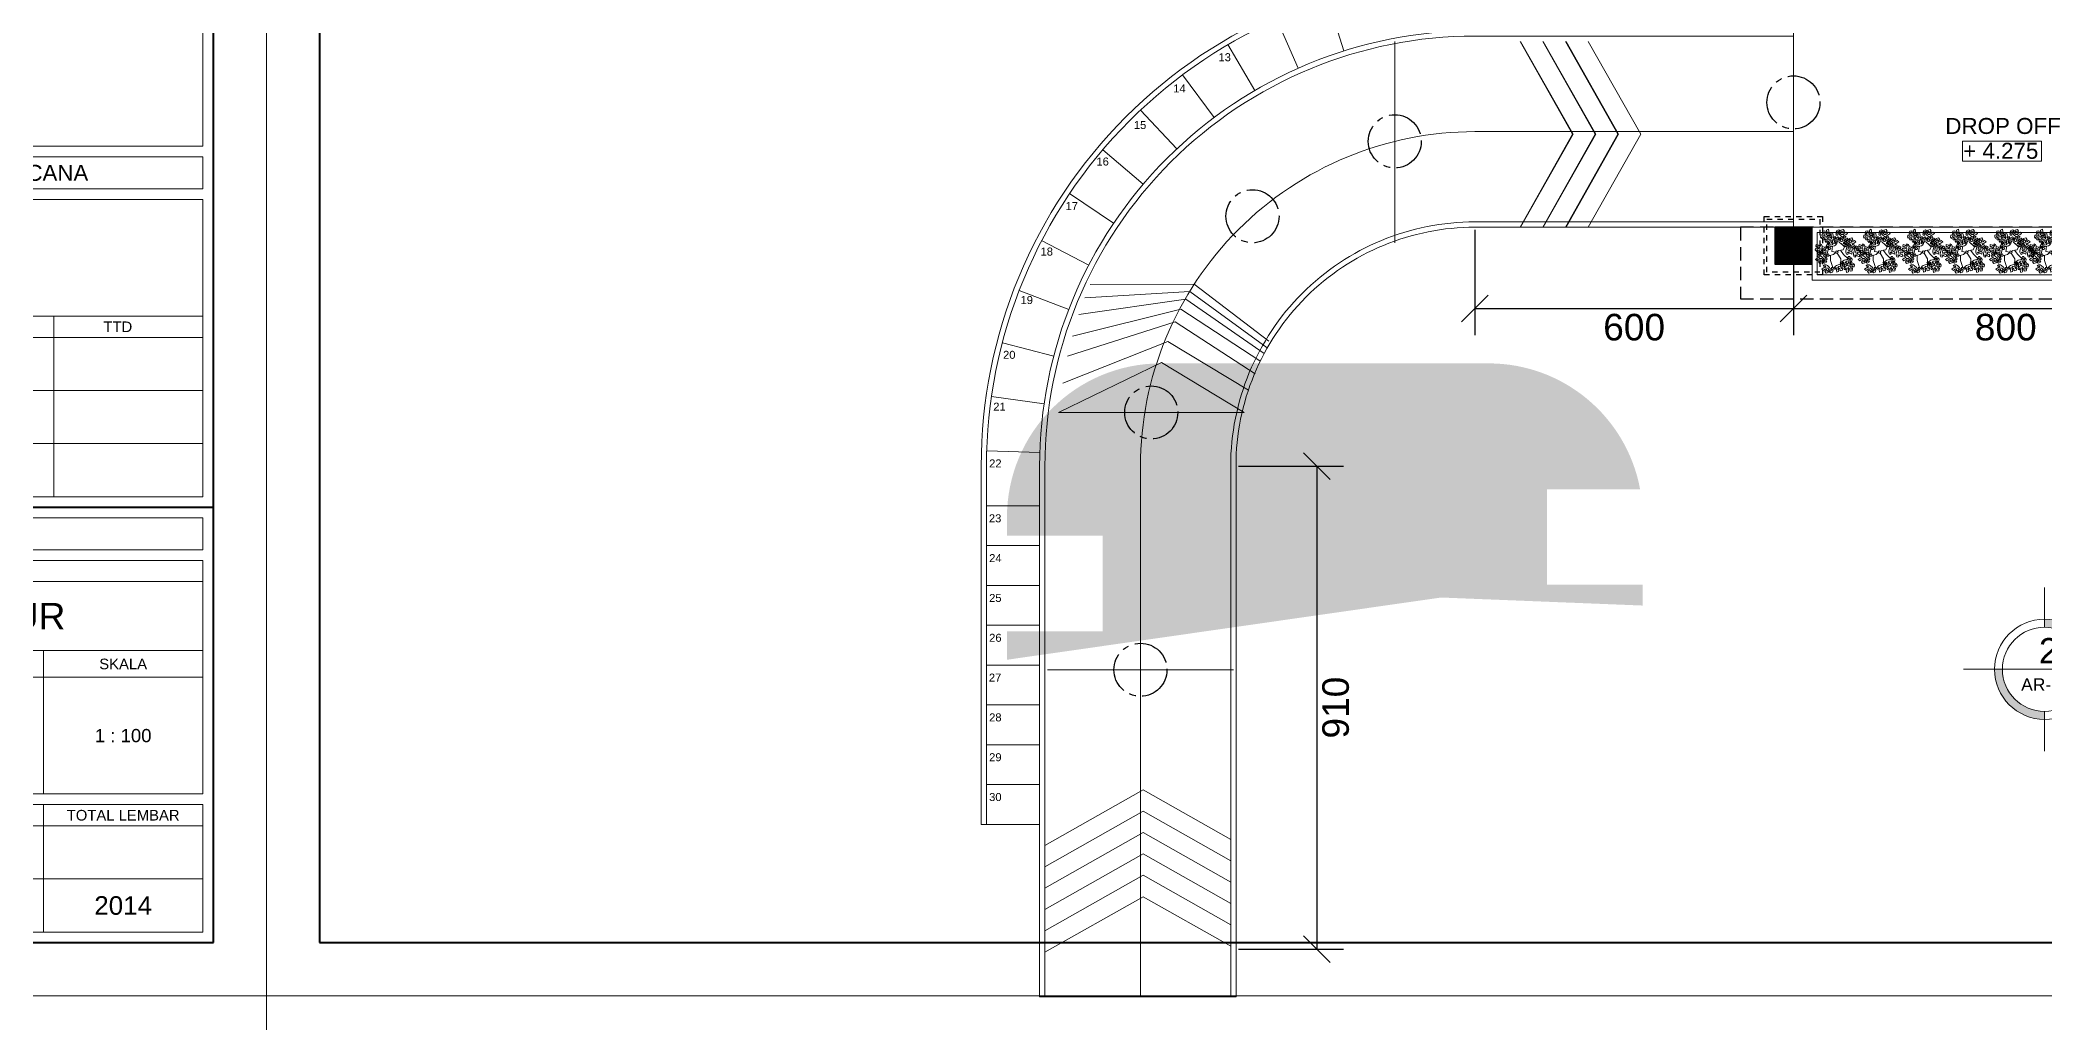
# Model space of a CAD drawing. Header units: inches. Extents: x 249 to 1192, y -18 to 440.
# Drawn here: x 328.95 to 366.72, y 169.98 to 188.49 of the extents above; entities that cross this region are included whole.
import ezdxf
from ezdxf.enums import TextEntityAlignment as Align

# ---------------------------------------------------------------- set-up
doc = ezdxf.new("R2010")
doc.units = ezdxf.units.IN
doc.header["$MEASUREMENT"] = 0
for name, pattern in [('CENTER2', [1.125, 0.75, -0.125, 0.125, -0.125]), ('DASHED2', [0.375, 0.25, -0.125]), ('HIDDEN', [0.375, 0.25, -0.125])]:
    doc.linetypes.add(name, pattern=pattern)
for name, color, linetype, lineweight in [('ARSIR BETON', 8, 'Continuous', 0), ('ARSIR WARNA', 66, 'Continuous', 0), ('DIMENSI', 85, 'Continuous', 20), ('DINDING', 6, 'Continuous', 0), ('GRS KOP', 1, 'Continuous', 40), ('KOP', 7, 'Continuous', 20), ('TEXT (KET. RUANG)', 7, 'Continuous', 5), ('VEGETASI', 60, 'Continuous', 0)]:
    doc.layers.add(name, color=color, linetype=linetype, lineweight=lineweight)
for name, color, linetype in [('AS', 15, 'CENTER2'), ('ATAP', 123, 'Continuous'), ('KOLOM', 5, 'Continuous')]:
    doc.layers.add(name, color=color, linetype=linetype)
doc.styles.add('ARIAL', font='arial.ttf')
doc.styles.get("Standard").update_dxf_attribs({"font": 'arial.ttf'})
doc.dimstyles.new('UK. GDG PERTEMUAN', dxfattribs={"dimtxt": 0.5, "dimasz": 0.5, "dimexe": 0.5, "dimexo": 0.05, "dimgap": 0.1, "dimtad": 2, "dimdec": 0, "dimlfac": 100, "dimzin": 0, "dimdsep": 46, "dimtxsty": 'Standard', "dimblk": 'OBLIQUE', "dimcen": 0.09, "dimclrd": 8, "dimclre": 256, "dimclrt": 256, "dimadec": 0, "dimazin": 0, "dimtfac": 1, "dimtdec": 0, "dimtofl": 0, "dimtmove": 0, "dimatfit": 3, "dimldrblk": 'OBLIQUE', "dimfxl": 0, "dimtolj": 1, "dimtzin": 0, "dimarcsym": 0})

# ---------------------------------------------------------------- blocks, each defined once
blk = doc.blocks.new('K1')
at = {"layer": 'ARSIR BETON'}
h = blk.add_hatch(dxfattribs=at)
h.set_pattern_fill('ANSI37', color=256, scale=0.15, style=0)
h.set_pattern_definition([(45, (258.37489, 277.120751), (-0.01325825, 0.01325825), []), (135, (258.37489, 277.120751), (-0.01325825, -0.01325825), [])])
h.paths.add_polyline_path([(259.125, 277.171), (259.125, 277.871), (258.425, 277.871), (258.425, 277.171)])
at = {"layer": 'KOLOM'}
blk.add_lwpolyline([(258.425, 277.171), (259.125, 277.171), (259.125, 277.871), (258.425, 277.871)], close=True, dxfattribs=at)
for points in [[(258.725, 277.571), (258.825, 277.471)], [(258.725, 277.471), (258.825, 277.571)]]:
    blk.add_lwpolyline(points, dxfattribs=at)
blk = doc.blocks.new('BRANCHT', base_point=(1.548, 0.551))
for p, q in [((1.511, 0.64), (1.524, 0.662)), ((1.526, 0.607), (1.511, 0.64)), ((1.524, 0.662), (1.551, 0.661)), ((1.55, 0.627), (1.526, 0.607)), ((1.536, 0.471), (1.537, 0.5)), ((1.537, 0.5), (1.552, 0.572)), ((1.57, 0.598), (1.55, 0.627)), ((1.551, 0.661), (1.582, 0.622)), ((1.551, 0.661), (1.551, 0.661)), ((1.552, 0.572), (1.57, 0.598)), ((1.573, 0.682), (1.611, 0.684)), ((1.599, 0.643), (1.573, 0.682)), ((1.582, 0.622), (1.599, 0.643)), ((1.599, 0.582), (1.587, 0.538)), ((1.587, 0.538), (1.607, 0.492)), ((1.62, 0.64), (1.599, 0.582)), ((1.599, 0.582), (1.668, 0.562)), ((1.611, 0.684), (1.648, 0.656)), ((1.636, 0.537), (1.625, 0.526)), ((1.625, 0.526), (1.644, 0.481)), ((1.648, 0.656), (1.636, 0.607)), ((1.636, 0.607), (1.644, 0.59)), ((1.69, 0.518), (1.636, 0.537)), ((1.644, 0.59), (1.667, 0.602)), ((1.644, 0.481), (1.663, 0.492)), ((1.663, 0.492), (1.686, 0.474)), ((1.667, 0.602), (1.71, 0.563)), ((1.667, 0.602), (1.667, 0.602)), ((1.71, 0.563), (1.69, 0.518)), ((1.554, 0.427), (1.536, 0.471)), ((1.585, 0.414), (1.554, 0.427)), ((1.572, 0.474), (1.594, 0.431)), ((1.606, 0.467), (1.572, 0.474)), ((1.594, 0.431), (1.585, 0.414)), ((1.626, 0.447), (1.606, 0.467)), ((1.68, 0.427), (1.626, 0.447)), ((1.686, 0.474), (1.68, 0.427))]:
    blk.add_line(p, q)
blk = doc.blocks.new('T36')
for p, q in [((-0.111, -0.002), (-0.091, 0.108)), ((-0.017, 0.011), (-0.027, -0.001)), ((0.004, 0.007), (-0.017, 0.011)), ((0.016, -0.003), (0.004, 0.007)), ((0.016, -0.003), (0.026, 0.019)), ((0.026, 0.019), (0.124, 0.032)), ((0.07, 0.025), (0.136, -0.06)), ((0.151, 0.1), (0.083, 0.163)), ((0.124, 0.032), (0.151, 0.1)), ((-0.074, -0.06), (-0.174, -0.088)), ((-0.138, -0.078), (-0.138, -0.185)), ((-0.138, -0.185), (-0.081, -0.353)), ((-0.028, -0.013), (-0.111, -0.002)), ((-0.028, -0.013), (-0.074, -0.06)), ((-0.027, -0.001), (-0.028, -0.013)), ((-0.028, -0.013), (-0.026, -0.024)), ((-0.026, -0.024), (-0.018, -0.031)), ((-0.018, -0.031), (-0.001, -0.034)), ((-0.001, -0.034), (0.004, -0.034)), ((0.004, -0.034), (0.013, -0.024)), ((0.004, -0.034), (0.075, -0.149)), ((0.013, -0.024), (0.02, -0.01)), ((0.02, -0.01), (0.016, -0.003)), ((0.075, -0.149), (0.073, -0.293)), ((0.136, -0.06), (0.229, -0.154))]:
    blk.add_line(p, q)
at = {"xscale": 0.8515584, "yscale": 0.8515584, "zscale": 0.8515584}
for p, rotation in [((-0.215, 0.309), 120), ((0.068, 0.33), 59.99999999999999), ((-0.318, 0.042), 180), ((-0.195, 0), 180), ((-0.121, 0.222), 120), ((-0.095, 0.107), 120), ((0.06, 0.183), 59.99999999999999), ((0.243, 0.158), 59.99999999999999), ((-0.298, -0.123), 240), ((-0.168, -0.321), 240), ((0.029, -0.277), 299.9999999999999), ((0.187, -0.168), 299.9999999999999), ((0.233, -0.285), 299.9999999999999)]:
    blk.add_blockref('BRANCHT', p, dxfattribs=dict(at, rotation=rotation))
for p in [(0.192, 0.052), (0.348, -0.001)]:
    blk.add_blockref('BRANCHT', p, dxfattribs=at)
blk = doc.blocks.new('+4275')
at = {"layer": 'TEXT (KET. RUANG)', "color": 1}
blk.add_lwpolyline([(875.579, 243.419), (877.068, 243.419), (877.068, 243.046), (875.579, 243.046)], close=True, dxfattribs=at)
at = {"layer": 'TEXT (KET. RUANG)'}
blk.add_text('+ 4.275', height=0.3015, dxfattribs=at).set_placement((875.591, 243.089))
blk = doc.blocks.new('_Oblique')
at = {"color": 0, "linetype": 'ByBlock', "lineweight": -2}
blk.add_line((-0.5, -0.5), (0.5, 0.5), dxfattribs=at)
blk = doc.blocks.new('*D541')
at = {"layer": 'DEFPOINTS', "color": 0}
for p in [(355.982, 184.965), (361.983, 184.965), (361.983, 183.434)]:
    blk.add_point(p, dxfattribs=at)
at = {"layer": 'DIMENSI', "lineweight": -2}
for p, q in [((355.982, 184.915), (355.982, 182.934)), ((361.983, 184.915), (361.983, 182.934))]:
    blk.add_line(p, q, dxfattribs=at)
at = {"layer": 'DIMENSI', "color": 8, "lineweight": -2}
blk.add_line((355.982, 183.434), (361.983, 183.434), dxfattribs=at)
at = {"layer": 'DIMENSI', "color": 8, "lineweight": -2, "xscale": 0.5, "yscale": 0.5, "zscale": 0.5, "rotation": 180}
blk.add_blockref('_Oblique', (355.982, 183.434), dxfattribs=at)
at = {"layer": 'DIMENSI', "color": 8, "lineweight": -2, "xscale": 0.5, "yscale": 0.5, "zscale": 0.5}
blk.add_blockref('_Oblique', (361.983, 183.434), dxfattribs=at)
at = {"layer": 'DIMENSI', "insert": (358.982, 183.079), "char_height": 0.5, "attachment_point": 5}
blk.add_mtext('\\A1;600', dxfattribs=at)
blk = doc.blocks.new('*D543')
at = {"layer": 'DEFPOINTS', "color": 0}
for p in [(351.482, 180.465), (351.482, 171.365), (353.006, 171.365)]:
    blk.add_point(p, dxfattribs=at)
at = {"layer": 'DIMENSI', "lineweight": -2}
for p, q in [((351.532, 180.465), (353.506, 180.465)), ((351.532, 171.365), (353.506, 171.365))]:
    blk.add_line(p, q, dxfattribs=at)
at = {"layer": 'DIMENSI', "color": 8, "lineweight": -2}
blk.add_line((353.006, 180.465), (353.006, 171.365), dxfattribs=at)
at = {"layer": 'DIMENSI', "color": 8, "lineweight": -2, "xscale": 0.5, "yscale": 0.5, "zscale": 0.5}
for p, rotation in [((353.006, 180.465), 90), ((353.006, 171.365), 270)]:
    blk.add_blockref('_Oblique', p, dxfattribs=dict(at, rotation=rotation))
at = {"layer": 'DIMENSI', "insert": (353.361, 175.915), "char_height": 0.5, "attachment_point": 5, "rotation": 90}
blk.add_mtext('\\A1;910', dxfattribs=at)
blk = doc.blocks.new('*D544')
at = {"layer": 'DEFPOINTS', "color": 0}
for p in [(361.983, 184.265), (369.983, 184.265), (369.983, 183.434)]:
    blk.add_point(p, dxfattribs=at)
at = {"layer": 'DIMENSI', "lineweight": -2}
for p, q in [((361.983, 184.215), (361.983, 182.934)), ((369.983, 184.215), (369.983, 182.934))]:
    blk.add_line(p, q, dxfattribs=at)
at = {"layer": 'DIMENSI', "color": 8, "lineweight": -2}
blk.add_line((361.983, 183.434), (369.983, 183.434), dxfattribs=at)
at = {"layer": 'DIMENSI', "color": 8, "lineweight": -2, "xscale": 0.5, "yscale": 0.5, "zscale": 0.5, "rotation": 180}
blk.add_blockref('_Oblique', (361.983, 183.434), dxfattribs=at)
at = {"layer": 'DIMENSI', "color": 8, "lineweight": -2, "xscale": 0.5, "yscale": 0.5, "zscale": 0.5}
blk.add_blockref('_Oblique', (369.983, 183.434), dxfattribs=at)
at = {"layer": 'DIMENSI', "insert": (365.983, 183.079), "char_height": 0.5, "attachment_point": 5}
blk.add_mtext('\\A1;800', dxfattribs=at)
blk = doc.blocks.new('JUDUL GAMBAR')
at = {"layer": 'DIMENSI'}
h = blk.add_hatch(color=256, dxfattribs=at)
h.paths.add_polyline_path([(-32.945, 252.895), (-32.945, 253.045, -0.414214), (-33.739, 253.838), (-33.889, 253.838, 0.414214)])
h.paths.add_polyline_path([(-32.945, 254.781), (-32.945, 254.631, -0.414214), (-32.152, 253.838), (-32.002, 253.838, 0.414214)])
for points in [[(-32.945, 255.382), (-32.945, 254.631)], [(-34.474, 253.838), (-26.071, 253.838)], [(-32.945, 253.045), (-32.945, 252.294)]]:
    blk.add_lwpolyline(points, dxfattribs=at)
for radius in [0.943, 0.793]:
    blk.add_circle((-32.945, 253.838), radius, dxfattribs=at)
at = {"layer": 'DIMENSI', "style": 'ARIAL'}
for tag, height, p in [('NO', 0.478, (-32.866, 254.188)), ('AR', 0.236, (-32.919, 253.551))]:
    blk.add_attdef(tag, text='', height=height, dxfattribs=at).set_placement(p, align=Align.MIDDLE_CENTER)
for tag, height, p in [('JUDUL', 0.5, (-31.652, 253.895)), ('SKALA', 0.3, (-31.658, 253.289))]:
    blk.add_attdef(tag, text='', height=height, dxfattribs=at).set_placement(p, align=Align.BOTTOM_LEFT)
blk = doc.blocks.new('KOP-ARS')
at = {"layer": 'GRS KOP'}
for p, q in [((1, 54), (1, 1)), ((83, 1), (83, 54)), ((73, 9.2), (83, 9.2)), ((1, 1), (83, 1))]:
    blk.add_line(p, q, dxfattribs=at)
at = {"layer": 'KOP'}
for p, q in [((82.8, 16), (82.8, 19.6)), ((82.8, 16), (73.2, 16)), ((82.8, 15), (73.2, 15)), ((82.8, 9.4), (82.8, 15)), ((82.8, 12.8), (73.2, 12.8)), ((79.993, 9.4), (79.993, 12.8)), ((82.8, 12.4), (73.2, 12.4)), ((82.8, 11.4), (73.2, 11.4)), ((82.8, 10.4), (73.2, 10.4)), ((82.8, 9.4), (73.2, 9.4)), ((73.2, 7.8), (82.8, 7.8)), ((73.2, 6.5), (82.8, 6.5)), ((79.8, 3.8), (79.8, 6.5)), ((73.2, 6), (82.8, 6)), ((79.8, 1.2), (79.8, 3.6)), ((73.2, 3.2), (82.8, 3.2)), ((73.2, 2.2), (82.8, 2.2))]:
    blk.add_line(p, q, dxfattribs=at)
for points in [[(0, 0), (84, 0), (84, 55), (0, 55)], [(73.2, 15.2), (82.8, 15.2), (82.8, 15.8), (73.2, 15.8)], [(73.2, 8.4), (82.8, 8.4), (82.8, 9), (73.2, 9)], [(73.2, 3.8), (82.8, 3.8), (82.8, 8.2), (73.2, 8.2)], [(73.2, 1.2), (82.8, 1.2), (82.8, 3.6), (73.2, 3.6)]]:
    blk.add_lwpolyline(points, close=True, dxfattribs=at)
for s, height, p in [('KONSULTAN PERENCANA', 0.3, (78, 15.5)), ('TTD', 0.2, (81.2, 12.6)), ('ARSITEKTUR', 0.5, (78, 7.15)), ('SKALA', 0.2, (81.3, 6.25)), ('TOTAL LEMBAR', 0.2, (81.3, 3.4))]:
    blk.add_text(s, height=height, dxfattribs=at).set_placement(p, align=Align.MIDDLE)
for tag, height, p in [('SUKMA', 0.2, (78, 9.9)), ('1:100', 0.25, (81.3, 5.5)), ('1:100', 0.25, (81.3, 4.9)), ('1:100', 0.25, (81.3, 4.3)), ('AR-01', 0.35, (78.15, 2.7)), ('10', 0.35, (81.3, 2.7)), ('2012', 0.35, (81.3, 1.7))]:
    blk.add_attdef(tag, text='', height=height, dxfattribs=at).set_placement(p, align=Align.MIDDLE)
for p in [(73.7, 5.325), (73.7, 4.725), (73.7, 4.125)]:
    blk.add_attdef('-', p, '', height=0.35, dxfattribs=at)

msp = doc.modelspace()

# ---------------------------------------------------------------- hatches: boundary and pattern name
at = {"layer": 'ARSIR WARNA'}
h = msp.add_hatch(color=73, dxfattribs=at)
edge = h.paths.add_edge_path()
edge.add_line((347.1672, 176.8167), (355.3455, 177.9893))
edge.add_line((355.3455, 177.9893), (359.1434, 177.838))
edge.add_line((359.1434, 177.838), (359.1434, 178.2296))
edge.add_line((359.1434, 178.2296), (357.3434, 178.2296))
edge.add_line((357.3434, 178.2296), (357.3434, 180.0296))
edge.add_line((357.3434, 180.0296), (359.0945, 180.0296))
edge.add_arc((356.2434, 179.4995), 2.9, 10.53306, 90)
edge.add_line((356.2434, 182.3995), (350.0672, 182.3995))
edge.add_arc((350.0672, 179.4995), 2.9, 90, 180)
edge.add_line((347.1672, 179.4995), (347.1672, 179.1552))
edge.add_line((347.1672, 179.1552), (348.9672, 179.1552))
edge.add_line((348.9672, 179.1552), (348.9672, 177.3552))
edge.add_line((348.9672, 177.3552), (347.1672, 177.3552))
edge.add_line((347.1672, 177.3552), (347.1672, 176.8138))

# ---------------------------------------------------------------- linework, layer by layer
at = {"layer": 'AS', "linetype": 'HIDDEN', "ltscale": 0.35}
for points in [[(361.433, 185.1652), (362.533, 185.1652), (362.533, 184.0652), (361.433, 184.0652)], [(361.483, 185.1152), (362.483, 185.1152), (362.483, 184.1152), (361.483, 184.1152)]]:
    msp.add_lwpolyline(points, close=True, dxfattribs=at)
at = {"layer": 'AS'}
for centre in [(361.983, 187.3152), (354.473, 186.5819), (351.7922, 185.1702), (349.8851, 181.4746), (349.6819, 176.6287)]:
    msp.add_circle(centre, 0.5, dxfattribs=at)
at = {"layer": 'ATAP', "linetype": 'DASHED2'}
msp.add_lwpolyline([(360.983, 183.6152), (370.983, 183.6152), (370.983, 184.9652), (360.983, 184.9652)], close=True, dxfattribs=at)
at = {"layer": 'DINDING'}
for points in [[(361.983, 191.2652), (361.983, 184.6152)], [(353.2137, 189.2389), (353.5146, 188.2852)], [(352.2488, 188.8738), (352.6545, 187.9598)], [(354.473, 184.6697), (354.473, 188.4652)], [(356.8323, 184.9652), (357.8214, 186.7152), (356.8323, 188.4652)], [(356.8424, 184.9652), (357.8316, 186.7152), (356.8424, 188.4652)], [(357.2606, 184.9652), (358.2497, 186.7152), (357.2606, 188.4652)], [(357.2707, 184.9652), (358.2599, 186.7152), (357.2707, 188.4652)], [(357.6888, 184.9652), (358.678, 186.7152), (357.6888, 188.4652)], [(357.699, 184.9652), (358.6881, 186.7152), (357.699, 188.4652)], [(358.1171, 184.9652), (359.1063, 186.7152), (358.1171, 188.4652)], [(351.3308, 188.4029), (351.8363, 187.5401)], [(350.4713, 187.8323), (351.0703, 187.0315)], [(349.6811, 187.169), (350.366, 186.4403)], [(355.9819, 186.7652), (361.983, 186.7652)], [(348.9701, 186.4213), (349.7323, 185.7739)], [(348.3473, 185.5988), (349.1772, 185.0408)], [(355.9819, 185.0652), (361.983, 185.0652)], [(347.8206, 184.7117), (348.7077, 184.2502)], [(355.9819, 184.9652), (361.983, 184.9652)], [(369.6327, 184.9652), (369.6327, 183.9652), (362.333, 183.9652), (362.333, 184.9652)], [(347.3964, 183.7713), (348.3296, 183.4119)], [(352.0134, 182.5868), (350.5379, 183.6092), (348.5226, 183.3179)], [(352.0716, 182.6922), (350.6138, 183.7508), (348.6348, 183.6338)], [(352.1002, 182.8204), (350.6943, 183.8914), (348.7356, 183.8849)], [(351.8412, 182.2056), (350.3378, 183.1804), (348.3099, 182.5339)], [(351.9282, 182.4461), (350.4451, 183.4217), (348.4006, 182.9104)], [(351.7144, 181.8931), (350.1994, 182.8141), (348.2194, 182.0262)], [(347.0802, 182.7892), (348.0478, 182.5366)], [(351.6351, 181.4761), (350.0796, 182.4145), (348.1351, 181.4761)], [(346.876, 181.7779), (347.8658, 181.6353)], [(351.6351, 181.4761), (348.1351, 181.4732)], [(346.7863, 180.7501), (347.7858, 180.7192)], [(346.7819, 179.7163), (347.7819, 179.7163)], [(346.7819, 178.9663), (347.7819, 178.9663)], [(346.7819, 178.2163), (347.7819, 178.2163)], [(346.7819, 177.4663), (347.7819, 177.4663)], [(346.7819, 176.7163), (347.7819, 176.7163)], [(351.4319, 176.6302), (347.9319, 176.6273)], [(346.7819, 175.9663), (347.7819, 175.9663)], [(346.7819, 175.2163), (347.7819, 175.2163)], [(346.7819, 174.4663), (347.7819, 174.4663)], [(351.3819, 173.4329), (349.7319, 174.3656), (347.8819, 173.3199)], [(351.3819, 173.0307), (349.7319, 173.9633), (347.8819, 172.9177)], [(346.6819, 173.7163), (347.7819, 173.7163)], [(351.3819, 172.6285), (349.7319, 173.5611), (347.8819, 172.5154)], [(351.3819, 172.2262), (349.7319, 173.1589), (347.8819, 172.1132)], [(351.3819, 171.824), (349.7319, 172.7566), (347.8819, 171.7109)], [(351.3819, 171.4218), (349.7319, 172.3544), (347.8819, 171.3087)], [(351.4819, 170.4652), (347.7819, 170.4652)]]:
    msp.add_lwpolyline(points, dxfattribs=at)
for points in [[(355.9819, 189.7652, 0.4142136), (346.6819, 180.4652), (346.6819, 173.7163)], [(355.9819, 189.6652, 0.4142136), (346.7819, 180.4652), (346.7819, 173.7163)], [(347.7819, 170.4652), (347.7819, 180.4652, -0.4142136), (355.9819, 188.6652), (361.983, 188.6652)], [(347.8819, 170.4652), (347.8819, 180.4652, -0.4142136), (355.9819, 188.5652), (361.983, 188.5652)], [(355.9819, 186.7652, 0.4142136), (349.6819, 180.4652), (349.6819, 170.4652)], [(355.9819, 185.0652, 0.4142136), (351.3819, 180.4652), (351.3819, 170.4652)], [(355.9819, 184.9652), (355.9819, 184.9652, 0.4142136), (351.4819, 180.4652), (351.4819, 170.4652)]]:
    msp.add_lwpolyline(points, format="xyb", dxfattribs=at)
for points in [[(369.6327, 184.9652), (362.333, 184.9652), (362.333, 183.9652), (369.6327, 183.9652)], [(369.5327, 184.8652), (362.433, 184.8652), (362.433, 184.0652), (369.5327, 184.0652)]]:
    msp.add_lwpolyline(points, close=True, dxfattribs=at)

# ---------------------------------------------------------------- block references
at = {"layer": 'DIMENSI'}
msp.add_blockref('+4275', (-510.4109, -56.836), dxfattribs=at)
msp.add_blockref('JUDUL GAMBAR', (399.6582, -77.201), dxfattribs=at).add_auto_attribs({'AR': 'AR-04', 'NO': '2', 'SKALA': '1 : 100', 'JUDUL': 'RENCANA PLAFOND LANTAI 2'})
at = {"layer": 'KOLOM'}
msp.add_blockref('K1', (103.2081, -92.9055), dxfattribs=at)
at = {"layer": 'KOP'}
ref = msp.add_blockref('KOP-ARS', (249.2179, 170.4885), dxfattribs=at)
ref.add_attrib('1:100', '1 : 100', dxfattribs={"height": 0.25}).set_placement((330.5179, 175.3885), align=Align.MIDDLE)
ref.add_attrib('2012', '2014', dxfattribs={"height": 0.35}).set_placement((330.5179, 172.1885), align=Align.MIDDLE)
for p in [(333.2179, 170.4885), (249.2179, 115.4885), (333.2179, 115.4885)]:
    msp.add_blockref('KOP-ARS', p, dxfattribs=at)
at = {"layer": 'VEGETASI', "xscale": 0.9115255220459347, "yscale": 0.9115255220459347, "zscale": 0.9115255220459347}
for p in [(362.8049, 184.5064), (363.6114, 184.5064), (364.4408, 184.5064), (365.2547, 184.5064), (366.0841, 184.5064), (366.836, 184.5064)]:
    msp.add_blockref('T36', p, dxfattribs=at)

# ---------------------------------------------------------------- texts
at = {"layer": 'TEXT (KET. RUANG)'}
for s, p in [('13', (351.1517, 188.0913)), ('14', (350.3003, 187.5021)), ('15', (349.5578, 186.8142)), ('16', (348.8518, 186.1261)), ('17', (348.2707, 185.2877)), ('18', (347.7995, 184.4307)), ('19', (347.4229, 183.5171)), ('20', (347.0934, 182.4853)), ('21', (346.909, 181.5082)), ('22', (346.8314, 180.4396)), ('23', (346.827, 179.4058)), ('24', (346.8314, 178.6558)), ('25', (346.8314, 177.9058)), ('26', (346.8314, 177.1558)), ('27', (346.827, 176.4058)), ('28', (346.8314, 175.6558)), ('29', (346.8314, 174.9058)), ('30', (346.8314, 174.1558))]:
    msp.add_text(s, height=0.15075, dxfattribs=at).set_placement(p)
msp.add_text('DROP OFF', height=0.3015, rotation=360, dxfattribs=at).set_placement((364.8444, 186.7208))

# ---------------------------------------------------------------- dimensions: what is measured, and where the dimension line sits
at = {"layer": 'DIMENSI'}
for base, p1, p2, picture, middle in [((361.983, 183.4342), (355.9819, 184.9652), (361.983, 184.9652), '*D541', (358.9824, 183.0789)), ((369.983, 183.4342), (361.983, 184.2652), (369.983, 184.2652), '*D544', (365.983, 183.0789))]:
    dim = msp.add_linear_dim(base=base, p1=p1, p2=p2, dimstyle='UK. GDG PERTEMUAN', dxfattribs=at)
    dim.commit()
    dim.dimension.update_dxf_attribs({"geometry": picture, "text_midpoint": middle})
dim = msp.add_linear_dim(base=(353.0058, 171.3652), p1=(351.4819, 180.4652), p2=(351.4819, 171.3652), angle=90, dimstyle='UK. GDG PERTEMUAN', dxfattribs=at)
dim.commit()
dim.dimension.update_dxf_attribs({"geometry": '*D543', "text_midpoint": (353.3611, 175.9152)})

doc.saveas('drawing.dxf')
